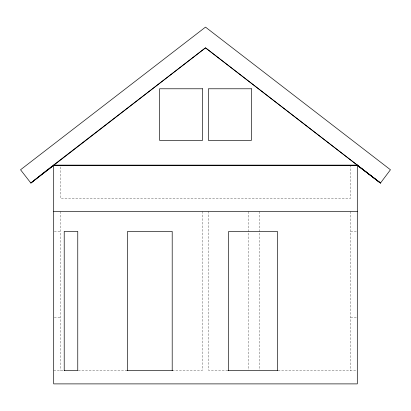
<?xml version="1.0" encoding="UTF-8"?>
<svg xmlns="http://www.w3.org/2000/svg" width="411" height="411" viewBox="0 0 411 411"><rect width="100%" height="100%" fill="white"/><g stroke="black" fill="none" stroke-linecap="round" stroke-linejoin="round"><path stroke-width="0.31" stroke-dasharray="2.06 1.54" d="M54.298 231.424L60.325 231.424M350.675 231.424L357.303 231.424M54.298 317.6L60.325 317.6M350.675 317.6L357.303 317.6M53.697 370.63L64.214 370.63M78.296 370.63L127.544 370.63M172.199 370.63L202.186 370.63L202.186 211.537M227.828 370.63L208.814 370.63L208.814 211.537M278.052 370.63L356.702 370.63M350.675 165.13L350.675 198.277L60.325 198.277L60.325 165.13M350.675 211.537L350.675 370.63M259.67 211.537L259.67 369.987M248.737 211.537L248.737 369.987M60.325 211.537L60.325 370.63"/><path stroke-width="0.62" d="M356.897 165.099L380.478 183.034L390.45 169.774L205.5 27.111L20.55 169.774L30.851 183.034L53.815 165.32M357.303 165.412L54.314 165.412L54.314 164.873M53.697 211.537L357.303 211.537M64.178 370.63L77.766 370.63L77.766 231.424L64.214 231.424L64.214 370.63M127.081 370.63L172.656 370.63M228.074 370.63L277.497 370.63M357.077 165.022L380.478 183.034L205.5 47.846L43.623 172.712L30.851 183.034L205.5 47.846L380.478 183.034M277.415 370.63L277.415 231.424L228.66 231.424L228.66 370.63M172.199 370.63L172.199 231.424L127.544 231.424L127.544 370.63M202.577 88.781L159.56 88.781L159.56 140.357L202.577 140.357L202.577 88.781M251.44 88.781L208.356 88.781L208.356 140.357L251.44 140.357L251.44 88.781M357.303 165.13L53.697 165.13L53.697 383.889L357.303 383.889L357.303 165.13"/></g></svg>
